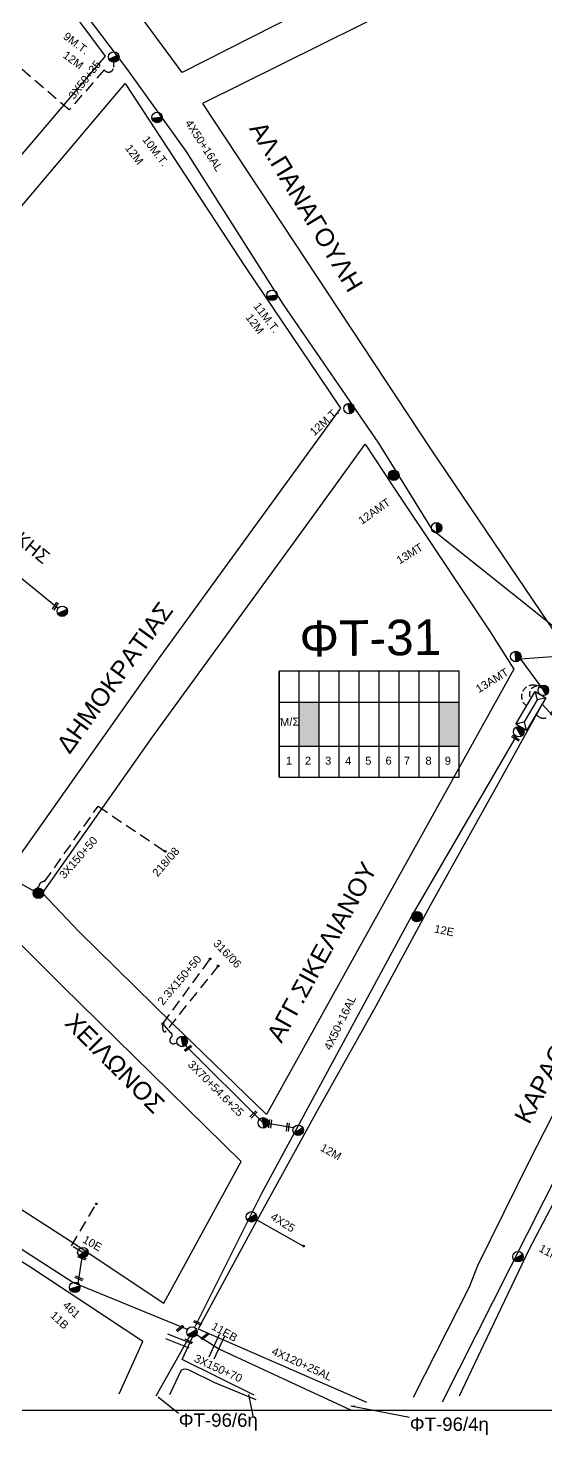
# Model space of a CAD drawing. Header units: millimetres. Extents: x 6950 to 9601, y 853 to 1951.
# Drawn here: x 8058.7 to 8175.1, y 892.6 to 1209 of the extents above; entities that cross this region are included whole.
import ezdxf
from ezdxf.enums import TextEntityAlignment as Align

# ---------------------------------------------------------------- set-up
doc = ezdxf.new("R2010")
doc.units = ezdxf.units.MM
doc.linetypes.add('DASHED', pattern=[19.05, 12.7, -6.35])
for name, color, linetype in [('Άγνωστα', 7, 'Continuous'), ('Ασφαλειοκιβώτια Χ.Τ 9 αναχωρήσεων', 7, 'Continuous'), ('Γυμνά εναέρια ΧΤ και ΦΟΠ (3Φ)   4x50+16AL', 7, 'Continuous'), ('Επιγραφές - Σχήματα', 7, 'Continuous'), ('Καλώδια ΧΤ   3x150AL+50CU', 7, 'DASHED'), ('Καλώδια ΧΤ   3x150AL+50XLPE', 7, 'DASHED'), ('Μηχανική τομή', 7, 'Continuous'), ('Στύλος Ξύλινος', 7, 'Continuous'), ('Στύλος Ξύλινος @ 1', 7, 'Continuous'), ('Στύλος ΦΜ', 7, 'Continuous'), ('Στύλος ΦΜ @ 1', 7, 'Continuous'), ('Συνδέσεις', 7, 'Continuous'), ('Συνεστραμμένα ΧΤ   3x70+54.6+25 AL', 7, 'SYN_LINE'), ('Συνεστραμμένα ΧΤ   4x120+25 AL', 7, 'SYN_LINE'), ('Τομή', 7, 'Continuous'), ('Υποσταθμός εναέριος 2 στύλων', 7, 'Continuous'), ('Υποσταθμός πόλεως', 7, 'Continuous'), ('Υπόβαθρο ΔΕΗ', 7, 'Continuous'), ('Υπόγεια καλώδια Παροχών ΧΤ   4x25', 7, 'DASHED')]:
    doc.layers.add(name, color=color, linetype=linetype)
doc.styles.add('arial', font='ARIAL.TTF')
doc.styles.get("Standard").update_dxf_attribs({"font": 'ARIAL.TTF'})
doc.linetypes.add('SYN_LINE', pattern='A,0.5,-0.0001,["/\\/\\/\\/",Standard,S=0.1,R=0,X=0,Y=-0.05],-0.25', length=0.7501)
doc.dimstyles.new('ISO-25', dxfattribs={"dimtxt": 2.5, "dimasz": 2.5, "dimexe": 1.25, "dimexo": 0.625, "dimtad": 1, "dimtxsty": 'Standard', "dimcen": 2.5, "dimadec": 0, "dimazin": 0, "dimtfac": 1, "dimtmove": 0, "dimatfit": 3, "dimfxl": 1, "dimarcsym": 0})

# ---------------------------------------------------------------- blocks, each defined once
blk = doc.blocks.new('ΤΟΜΗ')
at = {"layer": 'Τομή', "ltscale": 40}
for p, q in [((-5.68, 0), (5.68, 0)), ((5.68, -2.33), (-5.68, -2.33))]:
    blk.add_line(p, q, dxfattribs=at)
blk = doc.blocks.new('ΜΗΧΑΝΙΚΗ ΤΟΜΗ')
at = {"layer": 'Μηχανική τομή', "ltscale": 40}
for p, q in [((-1.89, 0.78), (1.89, 0.78)), ((1.89, 0), (-1.89, 0))]:
    blk.add_line(p, q, dxfattribs=at)
blk = doc.blocks.new('ΥΠΑΡΧΩΝ ΤΣΙΜΕΝΤΕΝΙΟΣ ΣΤΥΛΟΣ')
at = {"layer": 'Στύλος ΦΜ'}
blk.add_hatch(color=7, dxfattribs=at).paths.add_polyline_path([(-1.29, -2.28, 0.574793), (2.62, 0, 0.268822), (1.3, 2.27)])
at = {"layer": 'Στύλος ΦΜ', "color": 7}
blk.add_line((-1.29, -2.28), (1.3, 2.27), dxfattribs=at)
blk.add_circle((0, 0), 2.62, dxfattribs=at)
at = {"layer": 'Στύλος ΦΜ', "flags": 4}
for tag, p in [('ΤΥΠΟΣ', (-4.91, 3.03)), ('ΑΡΙΘΜΟΣ', (-4.68, 8.05))]:
    blk.add_attdef(tag, p, '', height=4, dxfattribs=at)
blk = doc.blocks.new('ΥΠΑΡΧΩΝ ΞΥΛΙΝΟΣ ΣΤΥΛΟΣ')
at = {"layer": 'Στύλος Ξύλινος'}
h = blk.add_hatch(color=7, dxfattribs=at)
h.paths.add_polyline_path([(-2.62, 0, 0.270008), (-1.29, -2.28), (1.3, 2.27, 0.576266)])
h.paths.add_polyline_path([(-1.29, -2.28, 0.574793), (2.62, 0, 0.268822), (1.3, 2.27)])
at = {"layer": 'Στύλος Ξύλινος', "color": 7}
blk.add_line((-1.29, -2.28), (1.3, 2.27), dxfattribs=at)
blk.add_circle((0, 0), 2.62, dxfattribs=at)
at = {"layer": 'Στύλος Ξύλινος', "flags": 4}
for tag, p in [('ΑΡΙΘΜΟΣ', (-4.91, 8.6)), ('ΤΥΠΟΣ', (-4.85, 3.39))]:
    blk.add_attdef(tag, p, '', height=4, dxfattribs=at)
blk = doc.blocks.new('ΥΠΟΣΤΑΘΜΟΣ ΕΝΑΕΡΙΟΣ ΕΠΙ 2 ΣΤΥΛΩΝ')
at = {"layer": 'Υποσταθμός εναέριος 2 στύλων', "linetype": 'Continuous'}
for points in [[(-11.97, -2.11, 0.574793), (-8.45, -0.07, 0.268822), (-9.64, 1.98)], [(9.68, -2.15, 0.574793), (13.19, -0.1, 0.268822), (12.01, 1.95)]]:
    blk.add_hatch(color=256, dxfattribs=at).paths.add_polyline_path(points)
for p, q in [((-11.97, -2.11), (-9.64, 1.98)), ((9.68, -2.15), (12.01, 1.95))]:
    blk.add_line(p, q, dxfattribs=at)
for centre in [(-10.81, -0.07), (10.84, -0.1)]:
    blk.add_circle(centre, 2.36, dxfattribs=at)
at = {"layer": 'Υποσταθμός πόλεως', "linetype": 'Continuous', "ltscale": 40}
blk.add_lwpolyline([(-8.57, 2.82), (8.57, 2.82), (8.57, -2.82), (-8.57, -2.82)], close=True, dxfattribs=at)
for points in [[(-5.75, 0), (-8.57, 2.82)], [(-8.57, -2.82), (-5.75, 0)], [(-5.75, 0), (5.75, 0)], [(5.75, 0), (8.57, 2.82)], [(8.57, -2.82), (5.75, 0)]]:
    blk.add_lwpolyline(points, dxfattribs=at)
at = {"layer": 'Υποσταθμός εναέριος 2 στύλων', "ltscale": 40, "flags": 1}
for tag, p in [('ΜΕΤΑΣΧΗΜΑΤΙΣΜΟΣ', (14.09, 2.51)), ('ΙΣΧΥΣ', (14.07, -0.28)), ('ΑΡΙΘΜΟΣ', (14.19, -3))]:
    blk.add_attdef(tag, p, '', height=1.8, dxfattribs=at)
blk = doc.blocks.new('ΑΣΦΑΛΕΙΟΚΙΒΩΤΙΟ ΥΠΟΣΤΑΘΜΟΥ 9 ΑΝΑΧΩΡΗΣΕΩΝ')
at = {"layer": 'Ασφαλειοκιβώτια Χ.Τ 9 αναχωρήσεων', "ltscale": 40}
for p, q in [((-23.8, 40.36), (24.02, 40.36)), ((-9.72, 40.36), (-9.72, -40.64)), ((9.94, 40.36), (9.94, -40.64)), ((-23.8, 31.36), (24.02, 31.36)), ((-23.8, 22.36), (24.02, 22.36)), ((-23.8, 13.36), (24.02, 13.36)), ((-23.8, 4.36), (24.02, 4.36)), ((-23.8, -4.64), (24.02, -4.64)), ((-23.8, -13.64), (24.02, -13.64)), ((-23.8, -22.64), (24.02, -22.64)), ((-23.8, -31.64), (24.02, -31.64))]:
    blk.add_line(p, q, dxfattribs=at)
at = {"layer": 'Ασφαλειοκιβώτια Χ.Τ 9 αναχωρήσεων'}
blk.add_lwpolyline([(-23.8, -40.64), (24.02, -40.64), (24.02, 40.36), (-23.8, 40.36)], close=True, dxfattribs=at)
for s, p in [('1', (-18.12, 37.3)), ('2', (-18.12, 28.73)), ('3', (-18.12, 19.66)), ('4', (-18.12, 10.64)), ('5', (-18.12, 1.63)), ('6', (-18.12, -7.51)), ('7', (-18.12, -15.75)), ('8', (-18.12, -25.44)), ('9', (-18.12, -34.13))]:
    blk.add_text(s, height=3.6, rotation=270, dxfattribs=at).set_placement(p)
at = {"layer": 'Ασφαλειοκιβώτια Χ.Τ 9 αναχωρήσεων', "ltscale": 40}
for tag, height, p in [('ΟΝΟΜΑ', 5, (-0.16, 44.31)), ('ΚΕΙΜΕΝΟ 1', 2, (17.06, 35.59)), ('ΚΕΙΜΕΝΟ 2', 2, (17.06, 26.88)), ('ΚΕΙΜΕΝΟ 3', 2, (17.06, 17.69)), ('ΚΕΙΜΕΝΟ 4', 2, (17.06, 8.71)), ('ΚΕΙΜΕΝΟ 5', 2, (17.06, -0.13)), ('ΚΕΙΜΕΝΟ 6', 2, (17.06, -9.05)), ('ΚΕΙΜΕΝΟ 7', 2, (17.06, -18.13)), ('ΚΕΙΜΕΝΟ 8', 2, (17.06, -26.85)), ('ΚΕΙΜΕΝΟ 9', 2, (17.06, -35.99)), ('ΣΧ', 2, (-0.1, -42.64))]:
    blk.add_attdef(tag, text='', height=height, dxfattribs=at).set_placement(p, align=Align.MIDDLE_CENTER)
blk = doc.blocks.new('_ΣΥΝΔΕΣΗ')
at = {"layer": 'Συνδέσεις', "linetype": 'SYN_LINE', "ltscale": 40}
blk.add_hatch(color=256, dxfattribs=at).paths.add_polyline_path([(0.5, -0.01, 1), (-0.5, -0.01, 1)])
at = {"layer": 'Συνδέσεις'}
blk.add_circle((0, -0.01), 0.5, dxfattribs=at)

msp = doc.modelspace()

# ---------------------------------------------------------------- hatches: boundary and pattern name
at = {"layer": 'Ασφαλειοκιβώτια Χ.Τ 9 αναχωρήσεων', "ltscale": 40}
for color, points in [(30, [(8124.21, 1057.29), (8119.71, 1057.29), (8119.71, 1047.46), (8124.21, 1047.46)]), (173, [(8151.13, 1047.51), (8155.63, 1047.51), (8155.63, 1057.34), (8151.13, 1057.34)]), (1, [(8151.13, 1047.51), (8155.63, 1047.51), (8155.63, 1057.34), (8151.13, 1057.34)]), (2, [(8151.13, 1047.51), (8155.63, 1047.51), (8155.63, 1057.34), (8151.13, 1057.34)]), (151, [(8151.13, 1047.51), (8155.63, 1047.51), (8155.63, 1057.34), (8151.13, 1057.34)])]:
    msp.add_hatch(color=color, dxfattribs=at).paths.add_polyline_path(points)

# ---------------------------------------------------------------- linework, layer by layer
at = {"layer": 'Άγνωστα', "color": 151, "linetype": 'DASHED', "ltscale": 0.2}
msp.add_lwpolyline([(8077.92, 1201.31), (8077.93, 1200.22, -0.766881), (8075.83, 1199.63), (8067.95, 1190.58), (8056.1, 1200.76)], format="xyb", dxfattribs=at)
at = {"layer": 'Άγνωστα', "color": 6, "linetype": 'DASHED', "ltscale": 0.2}
msp.add_lwpolyline([(8060.26, 1015.12), (8061.16, 1016, -0.431249), (8062.41, 1017.01), (8074.46, 1033.97), (8089.52, 1023.81)], format="xyb", dxfattribs=at)
at = {"layer": 'Άγνωστα', "color": 30, "linetype": 'DASHED', "ltscale": 0.2}
for points in [[(8101.43, 998.05), (8089.72, 983.42, -0.588932), (8089.11, 983.41, -0.152048), (8089.03, 985.04, -28.139724)], [(8092.23, 980.69), (8091.64, 980.53, -0.838806), (8090.91, 982.02, 0.508413), (8090.91, 982.92), (8089.03, 985.04), (8099.67, 999.61)]]:
    msp.add_lwpolyline(points, format="xyb", dxfattribs=at)
msp.add_lwpolyline([(8070.95, 932.97), (8071.03, 933.56), (8068.48, 935.09), (8074.05, 944.5)], dxfattribs=at)
at = {"layer": 'Άγνωστα', "color": 30}
msp.add_lwpolyline([(8070, 926.62), (8070.95, 932.97)], dxfattribs=at)
at = {"layer": 'Άγνωστα', "color": 2}
for points in [[(8095, 914.66), (8087.43, 901.3)], [(8109.54, 901.5), (8093.37, 909.5), (8095.67, 914.51)]]:
    msp.add_lwpolyline(points, dxfattribs=at)
at = {"layer": 'Γυμνά εναέρια ΧΤ και ΦΟΠ (3Φ)   4x50+16AL', "color": 151, "ltscale": 40}
msp.add_lwpolyline([(8045.47, 1259.29), (8055.06, 1234.05), (8080.8, 1199.91), (8094.18, 1181.28), (8116.1, 1146.84), (8137.47, 1115.66), (8149.4, 1096.38), (8184.68, 1068.14), (8169.4, 1067.07), (8173.84, 1061.03)], dxfattribs=at)
at = {"layer": 'Γυμνά εναέρια ΧΤ και ΦΟΠ (3Φ)   4x50+16AL', "color": 2, "ltscale": 40}
msp.add_lwpolyline([(8029.84, 1107.55), (8065.45, 1078.53)], dxfattribs=at)
at = {"layer": 'Γυμνά εναέρια ΧΤ και ΦΟΠ (3Φ)   4x50+16AL', "color": 30, "ltscale": 40}
for points in [[(8168.44, 1049.73), (8144.97, 1009.38), (8111.1, 946.69), (8096.1, 916.74)], [(8094.54, 916.26), (8068.79, 926.87), (8021.98, 956.95), (8015.99, 961.01)]]:
    msp.add_lwpolyline(points, dxfattribs=at)
at = {"layer": 'Γυμνά εναέρια ΧΤ και ΦΟΠ (3Φ)   4x50+16AL', "color": 173, "ltscale": 40}
msp.add_lwpolyline([(8211.8, 1015.43), (8182.34, 960.38), (8151.82, 899.94)], dxfattribs=at)
at = {"layer": 'Επιγραφές - Σχήματα'}
msp.add_lwpolyline([(6992.76, 898.14), (9488.75, 898.14), (9488.75, 1914.05), (6992.76, 1914.05)], close=True, dxfattribs=at)
at = {"layer": 'Καλώδια ΧΤ   3x150AL+50CU', "color": 2, "ltscale": 0.1}
msp.add_arc((8173.1, 1059.23), 1.68, 28.7935, 218.2414, dxfattribs=at)
at = {"layer": 'Καλώδια ΧΤ   3x150AL+50XLPE', "color": 151, "linetype": 'DASHED', "ltscale": 0.1}
msp.add_lwpolyline([(8173.84, 1061.03), (8173.87, 1060.99), (8172.58, 1061.18, 0.799576), (8170.8, 1056.54)], format="xyb", dxfattribs=at)
at = {"layer": 'Καλώδια ΧΤ   3x150AL+50XLPE', "color": 1, "linetype": 'DASHED', "ltscale": 0.2}
msp.add_lwpolyline([(8222.09, 1002.77), (8221.8, 1004.61), (8213.78, 1014.04), (8212.75, 1014.04, -0.478574), (8209.35, 1018.25), (8193.99, 1036.71), (8193.36, 1036.38, -0.943804), (8191.28, 1039.83), (8176.84, 1055.97), (8176.24, 1054.78, -0.597598), (8172.97, 1054.69, -74.434804)], format="xyb", dxfattribs=at)
at = {"layer": 'Συνεστραμμένα ΧΤ   3x70+54.6+25 AL', "color": 6, "linetype": 'SYN_LINE', "ltscale": 8}
msp.add_lwpolyline([(8055.45, 1017.5), (8061.39, 1014.14), (8060.26, 1015.12)], dxfattribs=at)
at = {"layer": 'Συνεστραμμένα ΧΤ   3x70+54.6+25 AL', "color": 30, "linetype": 'SYN_LINE', "ltscale": 20}
msp.add_lwpolyline([(8118.42, 961.65), (8111.59, 962.74), (8094.13, 980.16)], dxfattribs=at)
at = {"layer": 'Συνεστραμμένα ΧΤ   3x70+54.6+25 AL', "color": 30, "linetype": 'SYN_LINE', "ltscale": 15}
msp.add_lwpolyline([(8109.96, 941.03), (8120.67, 935.04)], dxfattribs=at)
at = {"layer": 'Συνεστραμμένα ΧΤ   4x120+25 AL', "color": 133, "ltscale": 20}
msp.add_lwpolyline([(8096.6, 915.11), (8101.63, 911.9), (8131.21, 898.21)], dxfattribs=at)
at = {"layer": 'Υπόβαθρο ΔΕΗ'}
for points in [[(8053.67, 1253.18), (8072.16, 1282.32), (8079.3, 1293.83), (8089.77, 1288.37, -0.046366), (8113.43, 1273.1, -0.039062), (8129.13, 1258.66), (8147.79, 1237.16), (8153.45, 1229.2), (8124.56, 1214.86), (8093.39, 1199), (8062.73, 1240.64), (8053.67, 1253.18)], [(8171.77, 1228.87), (8208.84, 1246.79), (8227.73, 1256.01), (8233.33, 1244.85), (8239.87, 1232.75), (8252.91, 1213.05), (8231.29, 1166.28), (8231.04, 1165.94), (8211.99, 1178.98, -0.18355), (8193.37, 1205.76, 0.259302), (8171.77, 1228.87, 11.607847)], [(8160.17, 1223.03), (8097.95, 1192.01), (8149.16, 1114.37), (8182.84, 1064.55), (8215.45, 1128.16), (8229.25, 1155.98), (8226.01, 1158.05), (8211.49, 1167.54), (8203.7, 1172.69, -0.163199), (8185.41, 1200.51, 0.280519), (8160.17, 1223.03, 11.660235)], [(8128.96, 1123.5), (8087.93, 1067.04), (8055, 1020.36), (8011.76, 1048.26, 0.054465), (7988.99, 1059.67), (7973.15, 1067.28), (7999.93, 1099.29), (8051.19, 1161.8), (8080.53, 1196.51), (8107.49, 1155.32), (8124.16, 1130.6), (8128.96, 1123.5)], [(8110.02, 900.44), (8100.68, 904.24), (8094.93, 907.11, 0.235807), (8093.12, 907.11), (8090.51, 901.6)]]:
    msp.add_lwpolyline(points, format="xyb", dxfattribs=at)
for points in [[(7994.48, 1153.77), (8014.93, 1180.44), (8020.65, 1187.49), (8055.19, 1230.74), (8076.03, 1202.7), (8046.72, 1168.29), (8019.14, 1135.04), (8001.17, 1148.06), (7994.48, 1153.77)], [(8134.48, 1115.39), (8141, 1105.53), (8162.63, 1073.18), (8167.95, 1064.83), (8112.35, 964.6), (8091.21, 985.09), (8070.14, 1005.81), (8061.94, 1014.39), (8086.76, 1049.64), (8121.95, 1098.12), (8134.48, 1115.39)], [(8145.38, 901.02), (8157.99, 925.86), (8159.84, 930.65), (8171.65, 954.65), (8201.77, 1013.52), (8205.52, 1021.06), (8186.36, 1043.72), (8174.3, 1056.9), (8163.96, 1038.25), (8149.11, 1011.61), (8136.92, 989.02), (8123.73, 965.48), (8110.17, 940.8), (8096.92, 916.41), (8134.82, 899.94)], [(8187.89, 901.29), (8223.02, 967.99), (8233.43, 988.89), (8212.22, 1013.66), (8197.31, 985.04), (8181.56, 953.79), (8171.3, 934.17), (8161.13, 912.85), (8155.6, 901.25)], [(8089.2, 922.18), (8106.59, 954.04), (8066.44, 993.52), (8055.01, 1004.95), (8025.22, 963.88), (8068.15, 936.2), (8089.2, 922.18)], [(8079.2, 901.82), (8084.53, 913.57), (8058.85, 930.49), (8039.47, 942.36), (8019.97, 955.65), (8002.09, 928.54), (7985.64, 902.11)]]:
    msp.add_lwpolyline(points, dxfattribs=at)

# ---------------------------------------------------------------- block references
at = {"layer": 'Ασφαλειοκιβώτια Χ.Τ 9 αναχωρήσεων', "xscale": 0.5, "yscale": 0.5, "zscale": 0.5, "rotation": 90}
msp.add_blockref('ΑΣΦΑΛΕΙΟΚΙΒΩΤΙΟ ΥΠΟΣΤΑΘΜΟΥ 9 ΑΝΑΧΩΡΗΣΕΩΝ', (8135.32, 1052.37), dxfattribs=at)
at = {"layer": 'Μηχανική τομή'}
for p, xscale, yscale, zscale, rotation in [((8064.68, 1079.08), 0.4999999999999998, 0.4999999999999998, 0.4999999999999998, 238.7933027800566), ((8168.23, 1049.08), 0.4999999999999998, 0.4999999999999998, 0.4999999999999998, 327.7986963903199), ((8094.55, 979.69), 0.4999999999999999, 0.4999999999999999, 0.4999999999999999, 217.0815828825905), ((8109.53, 964.52), 0.4999999999999999, 0.4999999999999999, 0.4999999999999999, 46.12005963315551), ((8113.33, 962.49), 0.4999999999999999, 0.4999999999999999, 0.4999999999999999, 82.95612784234847), ((8117.29, 961.76), 0.4999999999999999, 0.4999999999999999, 0.4999999999999999, 82.95612784234847), ((8070.74, 932.23), 0.4999999999999999, 0.4999999999999999, 0.4999999999999999, 335.5293394930489), ((8070.06, 927.59), 0.4999999999999999, 0.4999999999999999, 0.4999999999999999, 335.5293394930489), ((8096.74, 917.57), 0.4999999999999999, 0.4999999999999999, 0.4999999999999999, 335.5293394930489), ((8092.74, 916.66), 0.4999999999999999, 0.4999999999999999, 0.4999999999999999, 217.0815828825905), ((8098.27, 914.85), 0.4999999999999999, 0.4999999999999999, 0.4999999999999999, 217.0815828825905), ((8094.63, 913.4), 0.4999999999999999, 0.4999999999999999, 0.4999999999999999, 335.5293394930489)]:
    msp.add_blockref('ΜΗΧΑΝΙΚΗ ΤΟΜΗ', p, dxfattribs=dict(at, xscale=xscale, yscale=yscale, zscale=zscale, rotation=rotation))
at = {"layer": 'Στύλος Ξύλινος @ 1', "ltscale": 40}
ref = msp.add_blockref('ΥΠΑΡΧΩΝ ΞΥΛΙΝΟΣ ΣΤΥΛΟΣ', (8140.93, 1108.41), dxfattribs=dict(at, xscale=0.449999999999818, yscale=0.449999999999818, zscale=0.449999999999818, rotation=35.33678428754685))
ref.add_attrib('ΤΥΠΟΣ', '12AMT', (8133.75, 1097.22), dxfattribs={"layer": 'Στύλος Ξύλινος', "height": 1.8, "rotation": 35.3368, "flags": 4})
at = {"layer": 'Στύλος Ξύλινος @ 1', "ltscale": 40, "xscale": 0.449999999999818, "yscale": 0.449999999999818, "zscale": 0.449999999999818, "rotation": 348.1169651203148}
msp.add_blockref('ΥΠΑΡΧΩΝ ΞΥΛΙΝΟΣ ΣΤΥΛΟΣ', (8061.02, 1014.41), dxfattribs=at)
at = {"layer": 'Στύλος Ξύλινος @ 1', "ltscale": 40}
ref = msp.add_blockref('ΥΠΑΡΧΩΝ ΞΥΛΙΝΟΣ ΣΤΥΛΟΣ', (8146.12, 1009.14), dxfattribs=dict(at, xscale=0.449999999999818, yscale=0.449999999999818, zscale=0.449999999999818, rotation=348.1169651203148))
ref.add_attrib('ΤΥΠΟΣ', '12E', (8149.92, 1005.61), dxfattribs={"layer": 'Στύλος Ξύλινος', "height": 1.8, "rotation": 348.117, "flags": 4})
at = {"layer": 'Στύλος ΦΜ @ 1', "ltscale": 40}
ref = msp.add_blockref('ΥΠΑΡΧΩΝ ΤΣΙΜΕΝΤΕΝΙΟΣ ΣΤΥΛΟΣ', (8077.98, 1202.49), dxfattribs=dict(at, xscale=0.4499999999998183, yscale=0.4499999999998183, zscale=0.4499999999998183, rotation=323.0229810481194))
ref.add_attrib('ΤΥΠΟΣ', '9M.T.', (8066.43, 1206.77), dxfattribs={"layer": 'Στύλος ΦΜ', "height": 1.8, "rotation": 323.023, "flags": 4})
ref.add_attrib('ΑΡΙΘΜΟΣ', '12M', (8066.37, 1202.53), dxfattribs={"layer": 'Στύλος ΦΜ', "height": 1.8, "rotation": 323.023, "flags": 4})
ref = msp.add_blockref('ΥΠΑΡΧΩΝ ΤΣΙΜΕΝΤΕΝΙΟΣ ΣΤΥΛΟΣ', (8087.71, 1188.89), dxfattribs=dict(at, xscale=0.4499999999998184, yscale=0.4499999999998184, zscale=0.4499999999998184, rotation=307.1699158138017))
ref.add_attrib('ΤΥΠΟΣ', '10M.T.', (8084.29, 1183.9), dxfattribs={"layer": 'Στύλος ΦΜ', "height": 1.8, "rotation": 307.1699, "flags": 4})
ref.add_attrib('ΑΡΙΘΜΟΣ', '12M', (8080.41, 1181.98), dxfattribs={"layer": 'Στύλος ΦΜ', "height": 1.8, "rotation": 307.1699, "flags": 4})
ref = msp.add_blockref('ΥΠΑΡΧΩΝ ΤΣΙΜΕΝΤΕΝΙΟΣ ΣΤΥΛΟΣ', (8113.57, 1148.88), dxfattribs=dict(at, xscale=0.4499999999998184, yscale=0.4499999999998184, zscale=0.4499999999998184, rotation=307.1699158138017))
ref.add_attrib('ΤΥΠΟΣ', '11M.T.', (8109.29, 1146.42), dxfattribs={"layer": 'Στύλος ΦΜ', "height": 1.8, "rotation": 307.1699, "flags": 4})
ref.add_attrib('ΑΡΙΘΜΟΣ', '12M', (8107.51, 1143.89), dxfattribs={"layer": 'Στύλος ΦΜ', "height": 1.8, "rotation": 307.1699, "flags": 4})
ref = msp.add_blockref('ΥΠΑΡΧΩΝ ΤΣΙΜΕΝΤΕΝΙΟΣ ΣΤΥΛΟΣ', (8130.88, 1123.41), dxfattribs=dict(at, xscale=0.4499999999998183, yscale=0.4499999999998183, zscale=0.4499999999998183, rotation=42.6121248730463))
ref.add_attrib('ΤΥΠΟΣ', '12M.T.', (8123.05, 1117.16), dxfattribs={"layer": 'Στύλος ΦΜ', "height": 1.8, "rotation": 42.6121, "flags": 4})
ref = msp.add_blockref('ΥΠΑΡΧΩΝ ΤΣΙΜΕΝΤΕΝΙΟΣ ΣΤΥΛΟΣ', (8150.56, 1096.59), dxfattribs=dict(at, xscale=0.4499999999998183, yscale=0.4499999999998183, zscale=0.4499999999998183, rotation=31.51503335254109))
ref.add_attrib('ΤΥΠΟΣ', '13MT', (8142.23, 1088.33), dxfattribs={"layer": 'Στύλος ΦΜ', "height": 1.8, "rotation": 31.515, "flags": 4})
for p, xscale, yscale, zscale, rotation in [((8066.39, 1077.82), 0.4499999999998183, 0.4499999999998183, 0.4499999999998183, 323.0229810481194), ((8093.35, 981.05), 0.4499999999998183, 0.4499999999998183, 0.4499999999998183, 41.01183998510068), ((8111.59, 962.74), 0.4499999999998183, 0.4499999999998183, 0.4499999999998183, 41.01183998510068), ((8108.93, 941.61), 0.4499999999998181, 0.4499999999998181, 0.4499999999998181, 330.8081554608924)]:
    msp.add_blockref('ΥΠΑΡΧΩΝ ΤΣΙΜΕΝΤΕΝΙΟΣ ΣΤΥΛΟΣ', p, dxfattribs=dict(at, xscale=xscale, yscale=yscale, zscale=zscale, rotation=rotation))
ref = msp.add_blockref('ΥΠΑΡΧΩΝ ΤΣΙΜΕΝΤΕΝΙΟΣ ΣΤΥΛΟΣ', (8168.37, 1067.64), dxfattribs=dict(at, xscale=0.4499999999998183, yscale=0.4499999999998183, zscale=0.4499999999998183, rotation=31.51503335254109))
ref.add_attrib('ΤΥΠΟΣ', '13AMT', (8160.05, 1059.38), dxfattribs={"layer": 'Στύλος ΦΜ', "height": 1.8, "rotation": 31.515, "flags": 4})
ref = msp.add_blockref('ΥΠΑΡΧΩΝ ΤΣΙΜΕΝΤΕΝΙΟΣ ΣΤΥΛΟΣ', (8119.44, 961.08), dxfattribs=dict(at, xscale=0.4499999999998181, yscale=0.4499999999998181, zscale=0.4499999999998181, rotation=330.8081554608924))
ref.add_attrib('ΤΥΠΟΣ', '12M', (8124.23, 956.63), dxfattribs={"layer": 'Στύλος ΦΜ', "height": 1.8, "rotation": 330.8082, "flags": 4})
ref = msp.add_blockref('ΥΠΑΡΧΩΝ ΤΣΙΜΕΝΤΕΝΙΟΣ ΣΤΥΛΟΣ', (8071.03, 933.56), dxfattribs=dict(at, xscale=0.4499999999998181, yscale=0.4499999999998181, zscale=0.4499999999998181, rotation=330.8081554608924))
ref.add_attrib('ΤΥΠΟΣ', '10E', (8070.78, 935.96), dxfattribs={"layer": 'Στύλος ΦΜ', "height": 1.8, "rotation": 330.8082, "flags": 4})
ref = msp.add_blockref('ΥΠΑΡΧΩΝ ΤΣΙΜΕΝΤΕΝΙΟΣ ΣΤΥΛΟΣ', (8168.87, 932.64), dxfattribs=dict(at, xscale=0.4499999999998181, yscale=0.4499999999998181, zscale=0.4499999999998181, rotation=330.8081554608924))
ref.add_attrib('ΤΥΠΟΣ', '11M', (8173.37, 933.97), dxfattribs={"layer": 'Στύλος ΦΜ', "height": 1.8, "rotation": 330.8082, "flags": 4})
ref = msp.add_blockref('ΥΠΑΡΧΩΝ ΤΣΙΜΕΝΤΕΝΙΟΣ ΣΤΥΛΟΣ', (8069.2, 925.76), dxfattribs=dict(at, xscale=0.4499999999998181, yscale=0.4499999999998181, zscale=0.4499999999998181, rotation=316.9055344522619))
ref.add_attrib('ΤΥΠΟΣ', '461', (8066.35, 921.51), dxfattribs={"layer": 'Στύλος ΦΜ', "height": 1.8, "rotation": 316.9055, "flags": 4})
ref.add_attrib('ΑΡΙΘΜΟΣ', '11B', (8063.54, 919.24), dxfattribs={"layer": 'Στύλος ΦΜ', "height": 1.8, "rotation": 316.9055, "flags": 4})
ref = msp.add_blockref('ΥΠΑΡΧΩΝ ΤΣΙΜΕΝΤΕΝΙΟΣ ΣΤΥΛΟΣ', (8095.57, 915.69), dxfattribs=dict(at, xscale=0.4499999999998181, yscale=0.4499999999998181, zscale=0.4499999999998181, rotation=330.8081554608924))
ref.add_attrib('ΤΥΠΟΣ', '11EB', (8099.77, 916.44), dxfattribs={"layer": 'Στύλος ΦΜ', "height": 1.8, "rotation": 330.8082, "flags": 4})
at = {"layer": 'Συνδέσεις', "xscale": 0.4, "yscale": 0.4, "zscale": 0.25}
for p in [(8089.52, 1023.82), (8099.67, 999.62), (8101.43, 998.05), (8089.03, 985.04), (8074.05, 944.51), (8120.67, 935.04)]:
    msp.add_blockref('_ΣΥΝΔΕΣΗ', p, dxfattribs=at)
at = {"layer": 'Τομή'}
for p, xscale, yscale, zscale, rotation in [((8092.73, 914.21), 0.4999999999999992, 0.4999999999999992, 0.4999999999999992, 338.253145141246), ((8100.59, 912.67), 0.4999999999999991, 0.4999999999999991, 0.4999999999999991, 65.12704293580933)]:
    msp.add_blockref('ΤΟΜΗ', p, dxfattribs=dict(at, xscale=xscale, yscale=yscale, zscale=zscale, rotation=rotation))
at = {"layer": 'Υποσταθμός εναέριος 2 στύλων', "xscale": 0.5, "yscale": 0.5, "zscale": 0.5, "rotation": 59.35913720776027}
msp.add_blockref('ΥΠΟΣΤΑΘΜΟΣ ΕΝΑΕΡΙΟΣ ΕΠΙ 2 ΣΤΥΛΩΝ', (8171.76, 1055.4), dxfattribs=at)

# ---------------------------------------------------------------- texts
at = {"ltscale": 40, "attachment_point": 1, "style": 'arial'}
for s, insert, char_height, width, rotation in [('AΛ.ΠANAΓOYΛH', (8111.78, 1188.46), 4, 94.4586, 301.0912), ('ΣΑΜΟΘΡΑΚΗΣ', (8041.1, 1109.13), 3, 94.4586, 320.9985), ('ΔHMOKPATIAΣ', (8064.82, 1047.85), 4, 94.4586, 54.1799), ('ΦT-31', (8119.68, 1075.65), 8, 46.4484, 0.6613), ('AΓΓ.ΣIKEΛIANOY', (8112.17, 982.42), 4, 94.4586, 61.2309), ('KAΡΑΟΛH ΔHMHTPIOY', (8167.83, 964.06), 4, 94.4586, 62.3281), ('ΧΕΙΛΩΝΟΣ', (8069.51, 987.77), 4, 94.4586, 314.8502)]:
    msp.add_mtext(s, dxfattribs=dict(at, insert=insert, char_height=char_height, width=width, rotation=rotation))
at = {"ltscale": 40, "char_height": 3, "width": 94.4586, "attachment_point": 1, "style": 'arial'}
for s, insert in [('ΦT-96/6η', (8092.58, 897.39)), ('ΦT-96/4η', (8144.53, 896.47))]:
    msp.add_mtext(s, dxfattribs=dict(at, insert=insert))
at = {"layer": 'Άγνωστα', "ltscale": 40, "char_height": 1.8, "width": 34.5395, "attachment_point": 1, "style": 'arial'}
for s, insert, rotation in [('3X50+35', (8067.61, 1193.92), 52.2424), ('Μ/Σ', (8115.32, 1053.78), 1.7521), ('3X150+50', (8065.52, 1018.68), 48.7386), ('218/08', (8086.46, 1019.15), 48.7386), ('316/06', (8101.5, 1004.18), 313.8827), ('2.3X150+50', (8087.66, 990.24), 49.7381), ('3X70+54.6+25', (8095.75, 976.99), 314.8354), ('4X120+25AL', (8114.05, 912.4), 335.3505), ('3X150+70', (8096.61, 910.77), 335.3505)]:
    msp.add_mtext(s, dxfattribs=dict(at, insert=insert, rotation=rotation))
at = {"layer": 'Γυμνά εναέρια ΧΤ και ΦΟΠ (3Φ)   4x50+16AL', "ltscale": 40, "char_height": 1.8, "width": 34.5395, "attachment_point": 1, "style": 'arial'}
for insert, rotation in [((8095.44, 1188.64), 302.8278), ((8125.13, 979.71), 64.0786)]:
    msp.add_mtext('4X50+16AL', dxfattribs=dict(at, insert=insert, rotation=rotation))
at = {"layer": 'Υπόγεια καλώδια Παροχών ΧΤ   4x25', "ltscale": 0.2, "insert": (8114.01, 942.69), "char_height": 1.8, "width": 34.5395, "attachment_point": 1, "rotation": 327.7307, "style": 'arial'}
msp.add_mtext('4X25', dxfattribs=at)

# ---------------------------------------------------------------- leaders
at = {"layer": 'Επιγραφές - Σχήματα', "ltscale": 40}
for points in [[(8087.94, 901.12), (8092.5, 897.46)], [(8108.26, 901.62), (8109.33, 896.48)], [(8131.27, 899.13), (8144.45, 896.54)]]:
    msp.add_leader(points, dimstyle='ISO-25', override={"dimasz": 1, "dimtad": 0}, dxfattribs=at)

doc.saveas('drawing.dxf')
